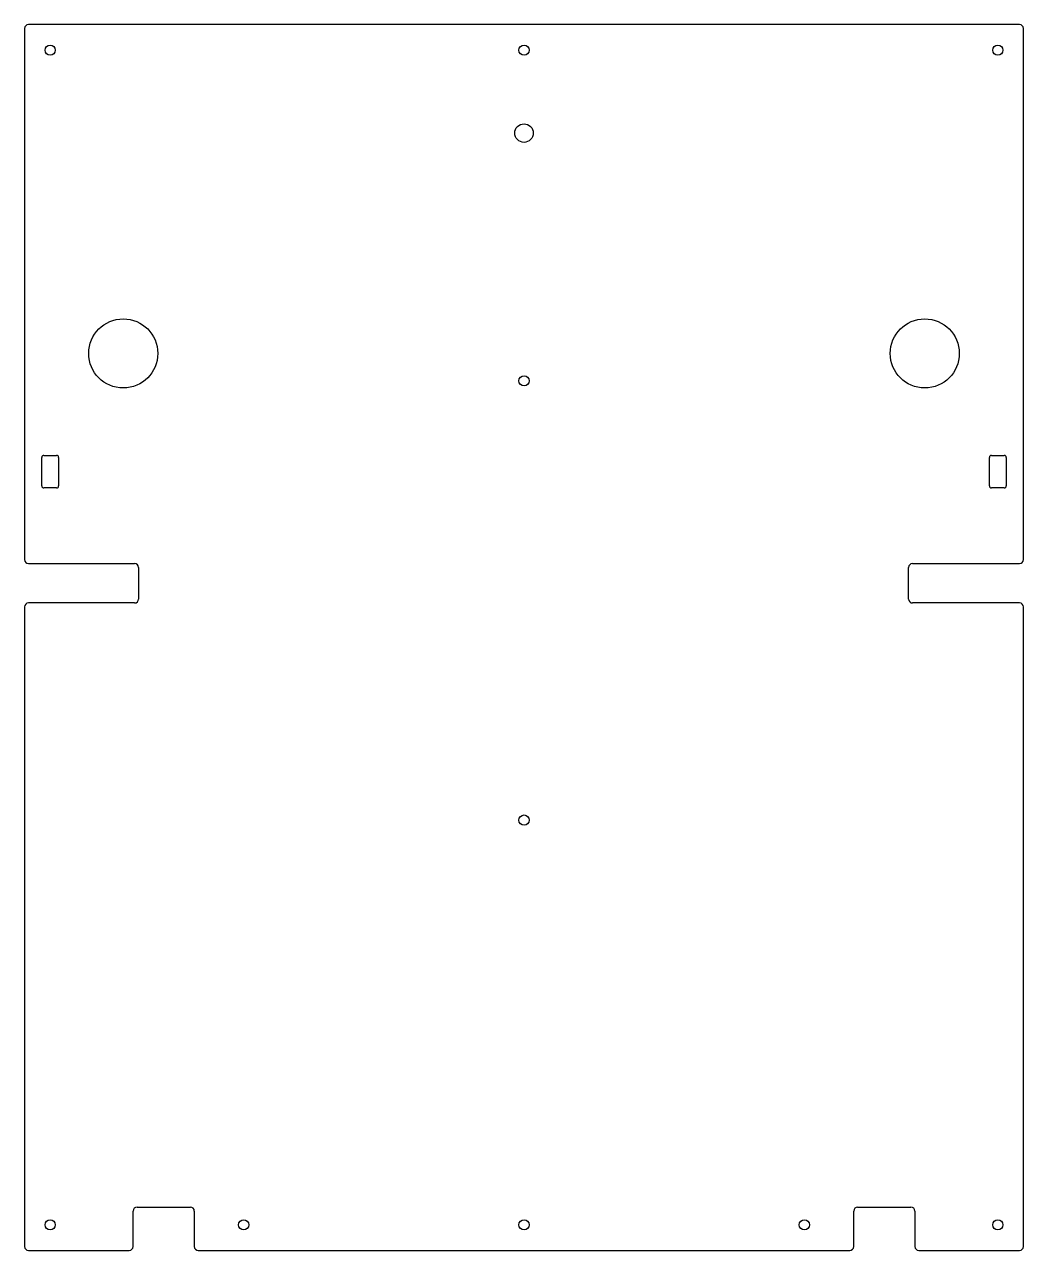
# Model space of a CAD drawing. Header units: millimetres. Extents: x 482 to 988, y 2 to 623.
import ezdxf

# ---------------------------------------------------------------- set-up
doc = ezdxf.new("R2010")
doc.units = ezdxf.units.MM
doc.layers.get('0').update_dxf_attribs({"linetype": 'CONTINUOUS'})

msp = doc.modelspace()

# ---------------------------------------------------------------- linework, layer by layer
for p, q in [((481.79, 621.09, 0), (481.79, 352.07, 0)), ((985.79, 623.09, 0), (483.79, 623.09, 0)), ((987.79, 352.07, 0), (987.79, 621.09, 0)), ((490.54, 389.34, 0), (490.54, 403.84, 0)), ((491.54, 404.84, 0), (498.04, 404.84, 0)), ((499.04, 403.84, 0), (499.04, 389.34, 0)), ((970.54, 389.34, 0), (970.54, 403.84, 0)), ((971.54, 404.84, 0), (978.04, 404.84, 0)), ((979.04, 403.84, 0), (979.04, 389.34, 0)), ((498.04, 388.34, 0), (491.54, 388.34, 0)), ((978.04, 388.34, 0), (971.54, 388.34, 0)), ((483.79, 350.07, 0), (537.57, 350.07, 0)), ((539.57, 348.07, 0), (539.57, 332.07, 0)), ((929.57, 332.07, 0), (929.57, 348.07, 0)), ((931.57, 350.07, 0), (985.79, 350.07, 0)), ((537.57, 330.07, 0), (483.79, 330.07, 0)), ((985.79, 330.07, 0), (931.57, 330.07, 0)), ((481.79, 328.07, 0), (481.79, 4.09, 0)), ((987.79, 4.09, 0), (987.79, 328.07, 0)), ((536.79, 4.09, 0), (536.79, 22.09, 0)), ((538.79, 24.09, 0), (565.79, 24.09, 0)), ((567.79, 22.09, 0), (567.79, 4.09, 0)), ((901.79, 4.09, 0), (901.79, 22.09, 0)), ((903.79, 24.09, 0), (930.79, 24.09, 0)), ((932.79, 22.09, 0), (932.79, 4.09, 0)), ((483.79, 2.09, 0), (534.79, 2.09, 0)), ((569.79, 2.09, 0), (899.79, 2.09, 0)), ((934.79, 2.09, 0), (985.79, 2.09, 0))]:
    msp.add_line(p, q)
for centre, radius in [((494.79, 610.09, 0), 2.6), ((734.79, 610.09, 0), 2.6), ((974.79, 610.09, 0), 2.6), ((734.79, 568.09, 0), 4.7), ((531.79, 456.49, 0), 17.5), ((937.79, 456.49, 0), 17.5), ((734.79, 442.59, 0), 2.6), ((734.79, 220.09, 0), 2.6), ((494.79, 15.09, 0), 2.6), ((592.79, 15.09, 0), 2.6), ((734.79, 15.09, 0), 2.6), ((876.79, 15.09, 0), 2.6), ((974.79, 15.09, 0), 2.6)]:
    msp.add_circle(centre, radius)
for centre, start, end in [((483.79, 621.09, 0), 90, 180), ((985.79, 621.09, 0), 0, 90), ((483.79, 352.07, 0), 180, 270), ((537.57, 348.07, 0), 0, 90), ((931.57, 348.07, 0), 90, 180), ((985.79, 352.07, 0), -90, 0), ((483.79, 328.07, 0), 90, 180), ((537.57, 332.07, 0), -90, 0), ((931.57, 332.07, 0), 180, 270), ((985.79, 328.07, 0), 0, 90), ((538.79, 22.09, 0), 90, 180), ((565.79, 22.09, 0), 0, 90), ((903.79, 22.09, 0), 90, 180), ((930.79, 22.09, 0), 0, 90), ((483.79, 4.09, 0), 180, 270), ((534.79, 4.09, 0), -90, 0), ((569.79, 4.09, 0), 180, 270), ((899.79, 4.09, 0), -90, 0), ((934.79, 4.09, 0), 180, 270), ((985.79, 4.09, 0), -90, 0)]:
    msp.add_arc(centre, 2, start, end)
for centre, major_axis, start_param, end_param in [((491.54, 403.84, 0), (-0.707, -0.707), 3.926991, 5.497787), ((498.04, 403.84, 0), (0.707, 0.707), 5.497787, 7.068583), ((971.54, 403.84, 0), (0.707, 0.707), 0.785398, 2.356194), ((978.04, 403.84, 0), (0.707, 0.707), 5.497787, 7.068583), ((491.54, 389.34, 0), (-0.707, -0.707), 5.497787, 7.068583), ((498.04, 389.34, 0), (-0.707, -0.707), 0.785398, 2.356194), ((971.54, 389.34, 0), (-0.707, -0.707), 5.497787, 7.068583), ((978.04, 389.34, 0), (-0.707, -0.707), 0.785398, 2.356194)]:
    msp.add_ellipse(centre, major_axis=major_axis, ratio=1, start_param=start_param, end_param=end_param)

doc.saveas('drawing.dxf')
